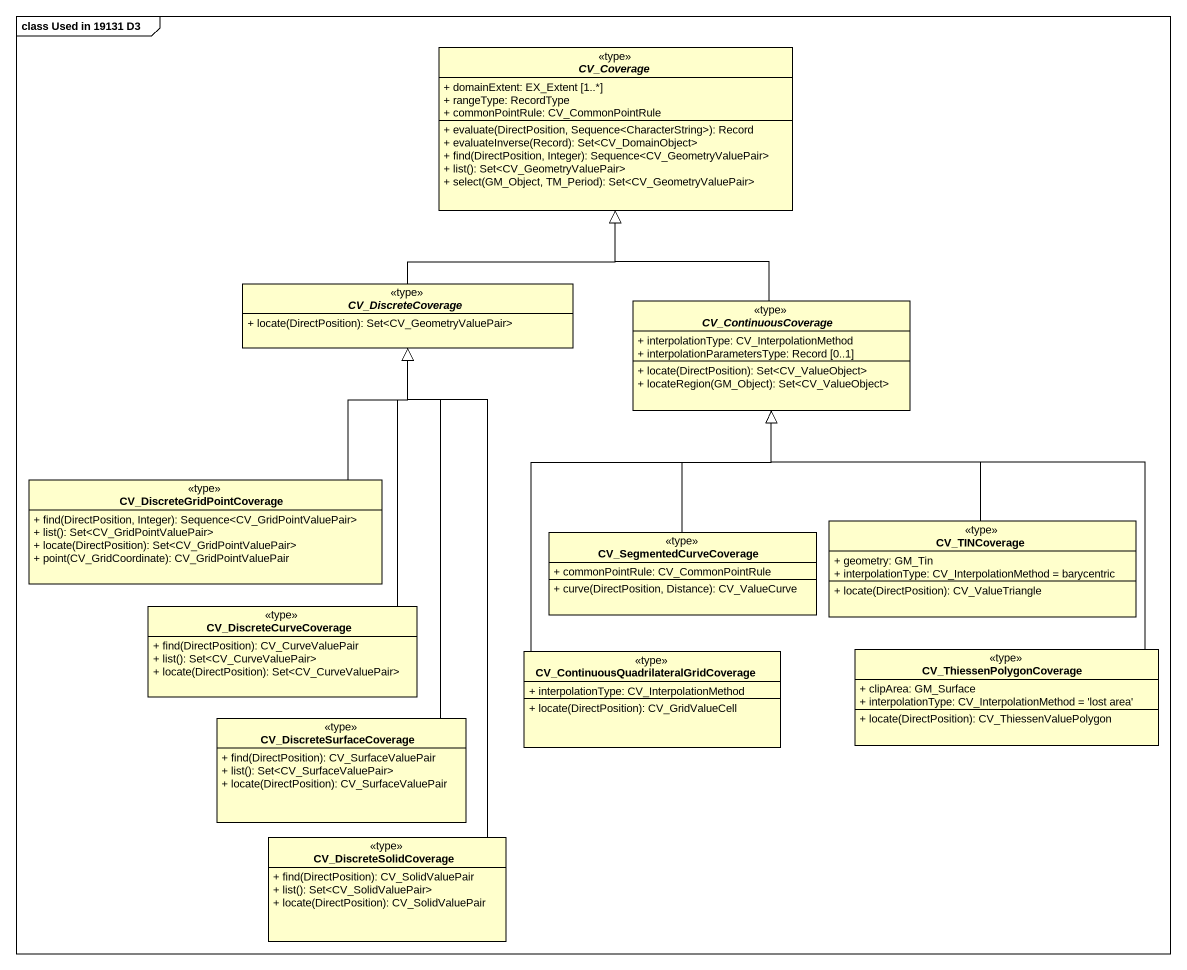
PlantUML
@startuml
mainframe class Used in 19131 D3
hide circle
hide empty members
skinparam classAttributeIconSize 0
abstract class CV_Coverage <<type>> {
  + domainExtent: EX_Extent [1..*]
  + rangeType: RecordType
  + commonPointRule: CV_CommonPointRule
  + evaluate(DirectPosition, Sequence<CharacterString>): Record
  + evaluateInverse(Record): Set<CV_DomainObject>
  + find(DirectPosition, Integer): Sequence<CV_GeometryValuePair>
  + list(): Set<CV_GeometryValuePair>
  + select(GM_Object, TM_Period): Set<CV_GeometryValuePair>
}
abstract class CV_DiscreteCoverage <<type>> {
  + locate(DirectPosition): Set<CV_GeometryValuePair>
}
abstract class CV_ContinuousCoverage <<type>> {
  + interpolationType: CV_InterpolationMethod
  + interpolationParametersType: Record [0..1]
  + locate(DirectPosition): Set<CV_ValueObject>
  + locateRegion(GM_Object): Set<CV_ValueObject>
}
class CV_DiscreteGridPointCoverage <<type>> {
  + find(DirectPosition, Integer): Sequence<CV_GridPointValuePair>
  + list(): Set<CV_GridPointValuePair>
  + locate(DirectPosition): Set<CV_GridPointValuePair>
  + point(CV_GridCoordinate): CV_GridPointValuePair
}
class CV_SegmentedCurveCoverage <<type>> {
  + commonPointRule: CV_CommonPointRule
  + curve(DirectPosition, Distance): CV_ValueCurve
}
class CV_TINCoverage <<type>> {
  + geometry: GM_Tin
  + interpolationType: CV_InterpolationMethod = barycentric
  + locate(DirectPosition): CV_ValueTriangle
}
class CV_DiscreteCurveCoverage <<type>> {
  + find(DirectPosition): CV_CurveValuePair
  + list(): Set<CV_CurveValuePair>
  + locate(DirectPosition): Set<CV_CurveValuePair>
}
class "CV_ContinuousQuadrilateralGridCoverage" as CV_ContinuousQuadrilateralGr <<type>> {
  + interpolationType: CV_InterpolationMethod
  + locate(DirectPosition): CV_GridValueCell
}
class CV_ThiessenPolygonCoverage <<type>> {
  + clipArea: GM_Surface
  + interpolationType: CV_InterpolationMethod = 'lost area'
  + locate(DirectPosition): CV_ThiessenValuePolygon
}
class CV_DiscreteSurfaceCoverage <<type>> {
  + find(DirectPosition): CV_SurfaceValuePair
  + list(): Set<CV_SurfaceValuePair>
  + locate(DirectPosition): CV_SurfaceValuePair
}
class CV_DiscreteSolidCoverage <<type>> {
  + find(DirectPosition): CV_SolidValuePair
  + list(): Set<CV_SolidValuePair>
  + locate(DirectPosition): CV_SolidValuePair
}
CV_DiscreteCoverage -up-|> CV_Coverage
CV_ContinuousCoverage -up-|> CV_Coverage
CV_DiscreteGridPointCoverage -up-|> CV_DiscreteCoverage
CV_SegmentedCurveCoverage -up-|> CV_ContinuousCoverage
CV_TINCoverage -up-|> CV_ContinuousCoverage
CV_DiscreteCurveCoverage -up-|> CV_DiscreteCoverage
CV_ContinuousQuadrilateralGr -up-|> CV_ContinuousCoverage
CV_ThiessenPolygonCoverage -up-|> CV_ContinuousCoverage
CV_DiscreteSurfaceCoverage -up-|> CV_DiscreteCoverage
CV_DiscreteSolidCoverage -up-|> CV_DiscreteCoverage
@enduml
